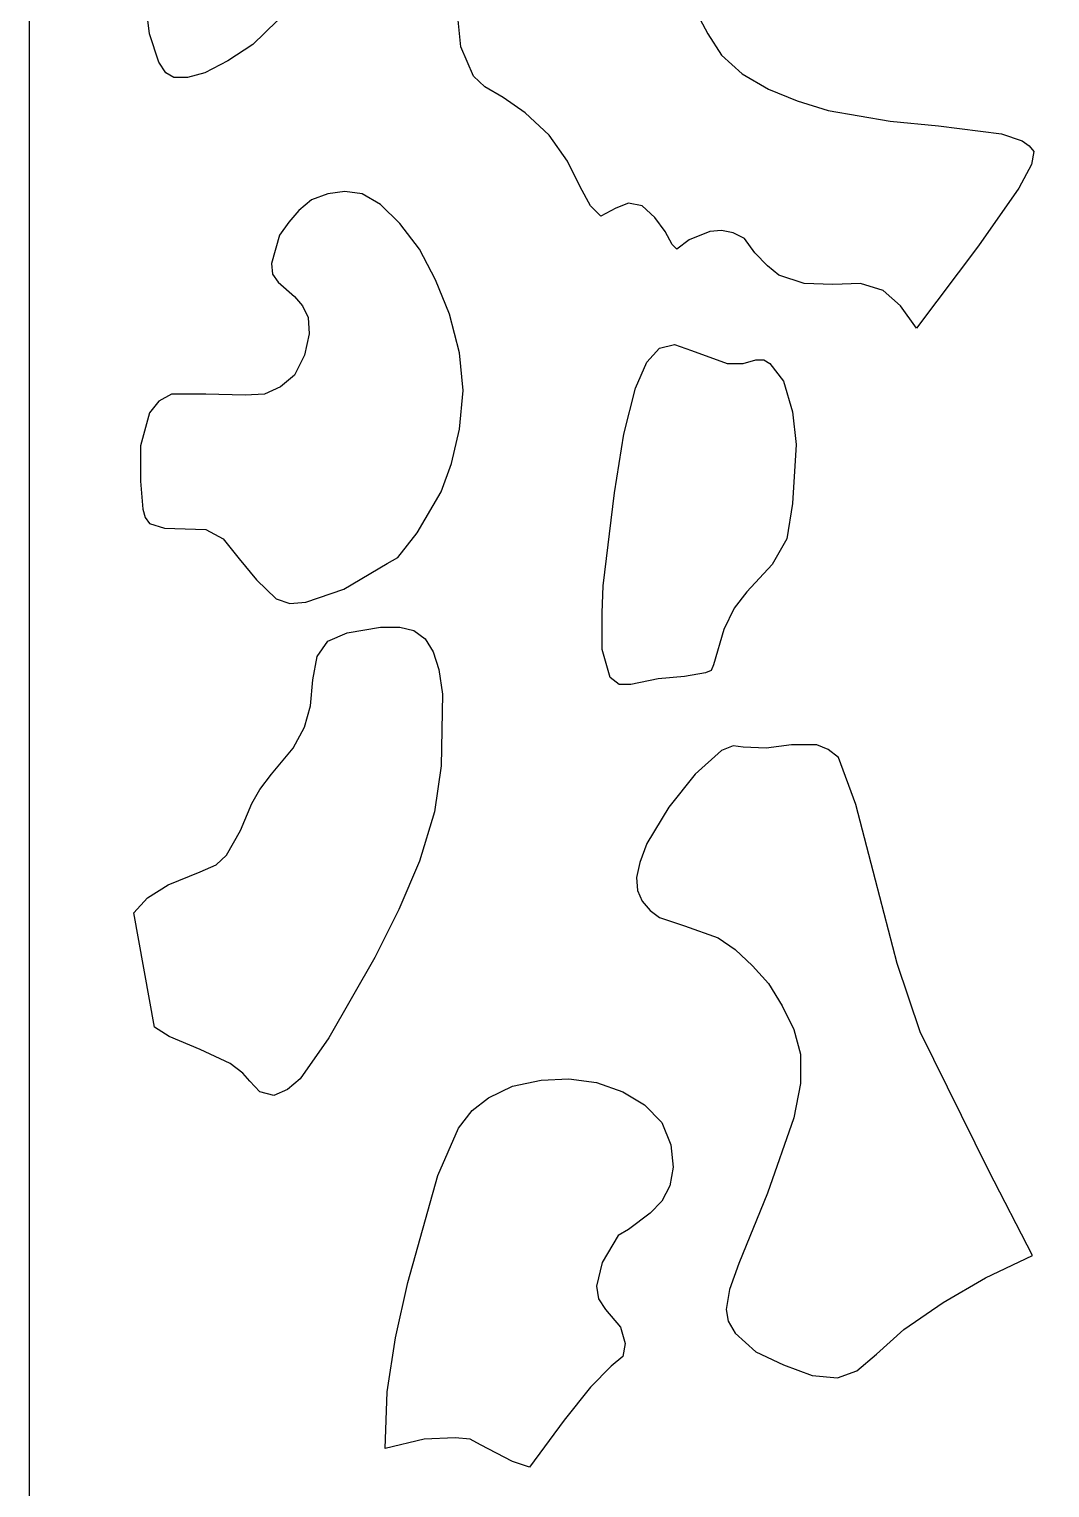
# Model space of a CAD drawing. Header units: centimetres. Extents: x 14.6 to 27.5, y -9.5 to 9.4.
# Drawn here: x 21.198 to 23.259, y 1.074 to 4.019 of the extents above; entities that cross this region are included whole.
import ezdxf

# ---------------------------------------------------------------- set-up
doc = ezdxf.new("R2010")
doc.units = ezdxf.units.CM
doc.header["$MEASUREMENT"] = 0
doc.layers.add('layer 1', color=7, linetype='Continuous')

msp = doc.modelspace()

# ---------------------------------------------------------------- linework, layer by layer
at = {"layer": 'layer 1', "color": 250}
for points, knots in [([(27.5, -9.49904), (27.5, -9.49904), (21.19814, -9.50001), (21.19814, -9.50001), (21.19814, -9.50001), (21.19814, -9.50001), (21.19814, 9.40559), (21.19814, 9.40559), (21.19814, 9.40559), (21.19814, 9.40559), (27.5, 9.40559), (27.5, 9.40559), (27.5, 9.40559), (27.5, 9.40559), (27.5, -9.49904), (27.5, -9.49904)], [0, 0, 0, 0, 0.2, 0.2, 0.2, 0.2, 0.4, 0.4, 0.4, 0.4, 0.6, 0.6, 0.6, 0.6, 1, 1, 1, 1]), ([(21.94701, 4.2759), (21.94701, 4.2759), (22.00513, 4.20694), (22.00513, 4.20694), (22.00513, 4.20694), (22.00513, 4.20694), (22.04434, 4.1405), (22.04434, 4.1405), (22.04434, 4.1405), (22.04434, 4.1405), (22.05589, 4.10951), (22.05589, 4.10951), (22.05589, 4.10951), (22.05589, 4.10951), (22.06079, 4.07871), (22.06079, 4.07871), (22.06079, 4.07871), (22.06079, 4.07871), (22.0699, 3.9836), (22.0699, 3.9836), (22.0699, 3.9836), (22.0699, 3.9836), (22.09545, 3.92413), (22.09545, 3.92413), (22.09545, 3.92413), (22.09545, 3.92413), (22.11856, 3.90282), (22.11856, 3.90282), (22.11856, 3.90282), (22.11856, 3.90282), (22.15567, 3.88152), (22.15567, 3.88152), (22.15567, 3.88152), (22.15567, 3.88152), (22.19979, 3.85052), (22.19979, 3.85052), (22.19979, 3.85052), (22.19979, 3.85052), (22.24845, 3.80539), (22.24845, 3.80539), (22.24845, 3.80539), (22.24845, 3.80539), (22.28556, 3.75309), (22.28556, 3.75309), (22.28556, 3.75309), (22.28556, 3.75309), (22.31112, 3.70079), (22.31112, 3.70079), (22.31112, 3.70079), (22.31112, 3.70079), (22.33177, 3.66282), (22.33177, 3.66282), (22.33177, 3.66282), (22.33177, 3.66282), (22.35278, 3.64152), (22.35278, 3.64152), (22.35278, 3.64152), (22.35278, 3.64152), (22.38289, 3.65798), (22.38289, 3.65798), (22.38289, 3.65798), (22.38289, 3.65798), (22.40845, 3.66767), (22.40845, 3.66767), (22.40845, 3.66767), (22.40845, 3.66767), (22.4361, 3.66282), (22.4361, 3.66282), (22.4361, 3.66282), (22.4361, 3.66282), (22.46166, 3.639), (22.46166, 3.639), (22.46166, 3.639), (22.46166, 3.639), (22.48267, 3.61052), (22.48267, 3.61052), (22.48267, 3.61052), (22.48267, 3.61052), (22.49667, 3.58437), (22.49667, 3.58437), (22.49667, 3.58437), (22.49667, 3.58437), (22.50578, 3.57488), (22.50578, 3.57488), (22.50578, 3.57488), (22.50578, 3.57488), (22.53133, 3.59387), (22.53133, 3.59387), (22.53133, 3.59387), (22.53133, 3.59387), (22.573, 3.61052), (22.573, 3.61052), (22.573, 3.61052), (22.573, 3.61052), (22.5961, 3.61285), (22.5961, 3.61285), (22.5961, 3.61285), (22.5961, 3.61285), (22.61956, 3.6082), (22.61956, 3.6082), (22.61956, 3.6082), (22.61956, 3.6082), (22.64267, 3.59638), (22.64267, 3.59638), (22.64267, 3.59638), (22.64267, 3.59638), (22.66332, 3.56772), (22.66332, 3.56772), (22.66332, 3.56772), (22.66332, 3.56772), (22.68888, 3.54157), (22.68888, 3.54157), (22.68888, 3.54157), (22.68888, 3.54157), (22.71234, 3.52258), (22.71234, 3.52258), (22.71234, 3.52258), (22.71234, 3.52258), (22.7631, 3.50592), (22.7631, 3.50592), (22.7631, 3.50592), (22.7631, 3.50592), (22.82122, 3.5036), (22.82122, 3.5036), (22.82122, 3.5036), (22.82122, 3.5036), (22.87688, 3.50592), (22.87688, 3.50592), (22.87688, 3.50592), (22.87688, 3.50592), (22.9231, 3.49178), (22.9231, 3.49178), (22.9231, 3.49178), (22.9231, 3.49178), (22.95776, 3.46079), (22.95776, 3.46079), (22.95776, 3.46079), (22.95776, 3.46079), (22.99032, 3.41566), (22.99032, 3.41566), (22.99032, 3.41566), (22.99032, 3.41566), (23.11565, 3.58205), (23.11565, 3.58205), (23.11565, 3.58205), (23.11565, 3.58205), (23.19688, 3.69847), (23.19688, 3.69847), (23.19688, 3.69847), (23.19688, 3.69847), (23.22209, 3.74592), (23.22209, 3.74592), (23.22209, 3.74592), (23.22209, 3.74592), (23.22699, 3.77207), (23.22699, 3.77207), (23.22699, 3.77207), (23.22699, 3.77207), (23.21753, 3.78408), (23.21753, 3.78408), (23.21753, 3.78408), (23.21753, 3.78408), (23.20353, 3.79358), (23.20353, 3.79358), (23.20353, 3.79358), (23.20353, 3.79358), (23.16187, 3.80772), (23.16187, 3.80772), (23.16187, 3.80772), (23.16187, 3.80772), (23.03443, 3.82437), (23.03443, 3.82437), (23.03443, 3.82437), (23.03443, 3.82437), (22.9371, 3.83387), (22.9371, 3.83387), (22.9371, 3.83387), (22.9371, 3.83387), (22.81177, 3.85537), (22.81177, 3.85537), (22.81177, 3.85537), (22.81177, 3.85537), (22.7491, 3.87435), (22.7491, 3.87435), (22.7491, 3.87435), (22.7491, 3.87435), (22.69133, 3.89818), (22.69133, 3.89818), (22.69133, 3.89818), (22.69133, 3.89818), (22.63811, 3.92898), (22.63811, 3.92898), (22.63811, 3.92898), (22.63811, 3.92898), (22.5961, 3.96694), (22.5961, 3.96694), (22.5961, 3.96694), (22.5961, 3.96694), (22.56844, 4.00975), (22.56844, 4.00975), (22.56844, 4.00975), (22.56844, 4.00975), (22.54744, 4.05023), (22.54744, 4.05023), (22.54744, 4.05023), (22.54744, 4.05023), (22.52888, 4.11668), (22.52888, 4.11668), (22.52888, 4.11668), (22.52888, 4.11668), (22.52678, 4.15948), (22.52678, 4.15948), (22.52678, 4.15948), (22.52678, 4.15948), (22.52888, 4.17614), (22.52888, 4.17614), (22.52888, 4.17614), (22.52888, 4.17614), (22.50332, 4.19997), (22.50332, 4.19997), (22.50332, 4.19997), (22.50332, 4.19997), (22.45466, 4.25692), (22.45466, 4.25692), (22.45466, 4.25692), (22.45466, 4.25692), (22.39899, 4.34718), (22.39899, 4.34718), (22.39899, 4.34718), (22.39899, 4.34718), (22.37134, 4.39948), (22.37134, 4.39948), (22.37134, 4.39948), (22.37134, 4.39948), (22.35278, 4.45895), (22.35278, 4.45895), (22.35278, 4.45895), (22.35278, 4.45895), (22.33878, 4.5682), (22.33878, 4.5682), (22.33878, 4.5682), (22.33878, 4.5682), (22.34368, 4.65614), (22.34368, 4.65614), (22.34368, 4.65614), (22.34368, 4.65614), (22.34823, 4.73692), (22.34823, 4.73692), (22.34823, 4.73692), (22.34823, 4.73692), (22.34368, 4.82486), (22.34368, 4.82486), (22.34368, 4.82486), (22.34368, 4.82486), (22.32512, 4.86534), (22.32512, 4.86534), (22.32512, 4.86534), (22.32512, 4.86534), (22.29256, 4.89847), (22.29256, 4.89847), (22.29256, 4.89847), (22.29256, 4.89847), (22.2509, 4.91997), (22.2509, 4.91997), (22.2509, 4.91997), (22.2509, 4.91997), (22.19733, 4.93179), (22.19733, 4.93179), (22.19733, 4.93179), (22.19733, 4.93179), (22.14657, 4.93179), (22.14657, 4.93179), (22.14657, 4.93179), (22.14657, 4.93179), (22.09791, 4.92462), (22.09791, 4.92462), (22.09791, 4.92462), (22.09791, 4.92462), (22.05379, 4.90564), (22.05379, 4.90564), (22.05379, 4.90564), (22.05379, 4.90564), (22.02578, 4.87949), (22.02578, 4.87949), (22.02578, 4.87949), (22.02578, 4.87949), (22.00968, 4.84617), (22.00968, 4.84617), (22.00968, 4.84617), (22.00968, 4.84617), (22.00023, 4.81053), (22.00023, 4.81053), (22.00023, 4.81053), (22.00023, 4.81053), (21.99813, 4.73459), (21.99813, 4.73459), (21.99813, 4.73459), (21.99813, 4.73459), (21.99813, 4.66099), (21.99813, 4.66099), (21.99813, 4.66099), (21.99813, 4.66099), (21.99112, 4.62534), (21.99112, 4.62534), (21.99112, 4.62534), (21.99112, 4.62534), (21.97502, 4.5897), (21.97502, 4.5897), (21.97502, 4.5897), (21.97502, 4.5897), (21.90745, 4.47561), (21.90745, 4.47561), (21.90745, 4.47561), (21.90745, 4.47561), (21.88924, 4.42796), (21.88924, 4.42796), (21.88924, 4.42796), (21.88924, 4.42796), (21.88434, 4.38283), (21.88434, 4.38283), (21.88434, 4.38283), (21.88434, 4.38283), (21.8959, 4.34002), (21.8959, 4.34002), (21.8959, 4.34002), (21.8959, 4.34002), (21.9169, 4.30689), (21.9169, 4.30689), (21.9169, 4.30689), (21.9169, 4.30689), (21.94701, 4.2759), (21.94701, 4.2759)], [0, 0, 0, 0, 0.0119048, 0.0119048, 0.0119048, 0.0119048, 0.0238095, 0.0238095, 0.0238095, 0.0238095, 0.0357143, 0.0357143, 0.0357143, 0.0357143, 0.047619, 0.047619, 0.047619, 0.047619, 0.0595238, 0.0595238, 0.0595238, 0.0595238, 0.0714286, 0.0714286, 0.0714286, 0.0714286, 0.0833333, 0.0833333, 0.0833333, 0.0833333, 0.0952381, 0.0952381, 0.0952381, 0.0952381, 0.1071429, 0.1071429, 0.1071429, 0.1071429, 0.1190476, 0.1190476, 0.1190476, 0.1190476, 0.1309524, 0.1309524, 0.1309524, 0.1309524, 0.1428571, 0.1428571, 0.1428571, 0.1428571, 0.1547619, 0.1547619, 0.1547619, 0.1547619, 0.1666667, 0.1666667, 0.1666667, 0.1666667, 0.1785714, 0.1785714, 0.1785714, 0.1785714, 0.1904762, 0.1904762, 0.1904762, 0.1904762, 0.202381, 0.202381, 0.202381, 0.202381, 0.2142857, 0.2142857, 0.2142857, 0.2142857, 0.2261905, 0.2261905, 0.2261905, 0.2261905, 0.2380952, 0.2380952, 0.2380952, 0.2380952, 0.25, 0.25, 0.25, 0.25, 0.2619048, 0.2619048, 0.2619048, 0.2619048, 0.2738095, 0.2738095, 0.2738095, 0.2738095, 0.2857143, 0.2857143, 0.2857143, 0.2857143, 0.297619, 0.297619, 0.297619, 0.297619, 0.3095238, 0.3095238, 0.3095238, 0.3095238, 0.3214286, 0.3214286, 0.3214286, 0.3214286, 0.3333333, 0.3333333, 0.3333333, 0.3333333, 0.3452381, 0.3452381, 0.3452381, 0.3452381, 0.3571429, 0.3571429, 0.3571429, 0.3571429, 0.3690476, 0.3690476, 0.3690476, 0.3690476, 0.3809524, 0.3809524, 0.3809524, 0.3809524, 0.3928571, 0.3928571, 0.3928571, 0.3928571, 0.4047619, 0.4047619, 0.4047619, 0.4047619, 0.4166667, 0.4166667, 0.4166667, 0.4166667, 0.4285714, 0.4285714, 0.4285714, 0.4285714, 0.4404762, 0.4404762, 0.4404762, 0.4404762, 0.452381, 0.452381, 0.452381, 0.452381, 0.4642857, 0.4642857, 0.4642857, 0.4642857, 0.4761905, 0.4761905, 0.4761905, 0.4761905, 0.4880952, 0.4880952, 0.4880952, 0.4880952, 0.5, 0.5, 0.5, 0.5, 0.5119048, 0.5119048, 0.5119048, 0.5119048, 0.5238095, 0.5238095, 0.5238095, 0.5238095, 0.5357143, 0.5357143, 0.5357143, 0.5357143, 0.547619, 0.547619, 0.547619, 0.547619, 0.5595238, 0.5595238, 0.5595238, 0.5595238, 0.5714286, 0.5714286, 0.5714286, 0.5714286, 0.5833333, 0.5833333, 0.5833333, 0.5833333, 0.5952381, 0.5952381, 0.5952381, 0.5952381, 0.6071429, 0.6071429, 0.6071429, 0.6071429, 0.6190476, 0.6190476, 0.6190476, 0.6190476, 0.6309524, 0.6309524, 0.6309524, 0.6309524, 0.6428571, 0.6428571, 0.6428571, 0.6428571, 0.6547619, 0.6547619, 0.6547619, 0.6547619, 0.6666667, 0.6666667, 0.6666667, 0.6666667, 0.6785714, 0.6785714, 0.6785714, 0.6785714, 0.6904762, 0.6904762, 0.6904762, 0.6904762, 0.702381, 0.702381, 0.702381, 0.702381, 0.7142857, 0.7142857, 0.7142857, 0.7142857, 0.7261905, 0.7261905, 0.7261905, 0.7261905, 0.7380952, 0.7380952, 0.7380952, 0.7380952, 0.75, 0.75, 0.75, 0.75, 0.7619048, 0.7619048, 0.7619048, 0.7619048, 0.7738095, 0.7738095, 0.7738095, 0.7738095, 0.7857143, 0.7857143, 0.7857143, 0.7857143, 0.797619, 0.797619, 0.797619, 0.797619, 0.8095238, 0.8095238, 0.8095238, 0.8095238, 0.8214286, 0.8214286, 0.8214286, 0.8214286, 0.8333333, 0.8333333, 0.8333333, 0.8333333, 0.8452381, 0.8452381, 0.8452381, 0.8452381, 0.8571429, 0.8571429, 0.8571429, 0.8571429, 0.8690476, 0.8690476, 0.8690476, 0.8690476, 0.8809524, 0.8809524, 0.8809524, 0.8809524, 0.8928571, 0.8928571, 0.8928571, 0.8928571, 0.9047619, 0.9047619, 0.9047619, 0.9047619, 0.9166667, 0.9166667, 0.9166667, 0.9166667, 0.9285714, 0.9285714, 0.9285714, 0.9285714, 0.9404762, 0.9404762, 0.9404762, 0.9404762, 0.952381, 0.952381, 0.952381, 0.952381, 0.9642857, 0.9642857, 0.9642857, 0.9642857, 0.9761905, 0.9761905, 0.9761905, 0.9761905, 1, 1, 1, 1]), ([(21.49013, 3.92181), (21.49013, 3.92181), (21.51813, 3.92181), (21.51813, 3.92181), (21.51813, 3.92181), (21.51813, 3.92181), (21.55279, 3.9313), (21.55279, 3.9313), (21.55279, 3.9313), (21.55279, 3.9313), (21.59936, 3.95513), (21.59936, 3.95513), (21.59936, 3.95513), (21.59936, 3.95513), (21.65012, 3.98844), (21.65012, 3.98844), (21.65012, 3.98844), (21.65012, 3.98844), (21.69879, 4.0359), (21.69879, 4.0359), (21.69879, 4.0359), (21.69879, 4.0359), (21.74535, 4.09052), (21.74535, 4.09052), (21.74535, 4.09052), (21.74535, 4.09052), (21.78456, 4.15716), (21.78456, 4.15716), (21.78456, 4.15716), (21.78456, 4.15716), (21.81502, 4.23309), (21.81502, 4.23309), (21.81502, 4.23309), (21.81502, 4.23309), (21.82658, 4.30205), (21.82658, 4.30205), (21.82658, 4.30205), (21.82658, 4.30205), (21.81957, 4.35203), (21.81957, 4.35203), (21.81957, 4.35203), (21.81957, 4.35203), (21.79857, 4.38515), (21.79857, 4.38515), (21.79857, 4.38515), (21.79857, 4.38515), (21.76391, 4.40433), (21.76391, 4.40433), (21.76391, 4.40433), (21.76391, 4.40433), (21.7268, 4.41382), (21.7268, 4.41382), (21.7268, 4.41382), (21.7268, 4.41382), (21.68513, 4.41382), (21.68513, 4.41382), (21.68513, 4.41382), (21.68513, 4.41382), (21.61301, 4.40433), (21.61301, 4.40433), (21.61301, 4.40433), (21.61301, 4.40433), (21.58535, 4.39232), (21.58535, 4.39232), (21.58535, 4.39232), (21.58535, 4.39232), (21.55279, 4.36869), (21.55279, 4.36869), (21.55279, 4.36869), (21.55279, 4.36869), (21.49258, 4.29973), (21.49258, 4.29973), (21.49258, 4.29973), (21.49258, 4.29973), (21.44636, 4.22128), (21.44636, 4.22128), (21.44636, 4.22128), (21.44636, 4.22128), (21.43446, 4.18331), (21.43446, 4.18331), (21.43446, 4.18331), (21.43446, 4.18331), (21.42991, 4.14767), (21.42991, 4.14767), (21.42991, 4.14767), (21.42991, 4.14767), (21.43236, 4.08103), (21.43236, 4.08103), (21.43236, 4.08103), (21.43236, 4.08103), (21.44146, 4.00975), (21.44146, 4.00975), (21.44146, 4.00975), (21.44146, 4.00975), (21.46002, 3.9528), (21.46002, 3.9528), (21.46002, 3.9528), (21.46002, 3.9528), (21.47402, 3.9313), (21.47402, 3.9313), (21.47402, 3.9313), (21.47402, 3.9313), (21.49013, 3.92181), (21.49013, 3.92181)], [0, 0, 0, 0, 0.037037, 0.037037, 0.037037, 0.037037, 0.0740741, 0.0740741, 0.0740741, 0.0740741, 0.1111111, 0.1111111, 0.1111111, 0.1111111, 0.1481481, 0.1481481, 0.1481481, 0.1481481, 0.1851852, 0.1851852, 0.1851852, 0.1851852, 0.2222222, 0.2222222, 0.2222222, 0.2222222, 0.2592593, 0.2592593, 0.2592593, 0.2592593, 0.2962963, 0.2962963, 0.2962963, 0.2962963, 0.3333333, 0.3333333, 0.3333333, 0.3333333, 0.3703704, 0.3703704, 0.3703704, 0.3703704, 0.4074074, 0.4074074, 0.4074074, 0.4074074, 0.4444444, 0.4444444, 0.4444444, 0.4444444, 0.4814815, 0.4814815, 0.4814815, 0.4814815, 0.5185185, 0.5185185, 0.5185185, 0.5185185, 0.5555556, 0.5555556, 0.5555556, 0.5555556, 0.5925926, 0.5925926, 0.5925926, 0.5925926, 0.6296296, 0.6296296, 0.6296296, 0.6296296, 0.6666667, 0.6666667, 0.6666667, 0.6666667, 0.7037037, 0.7037037, 0.7037037, 0.7037037, 0.7407407, 0.7407407, 0.7407407, 0.7407407, 0.7777778, 0.7777778, 0.7777778, 0.7777778, 0.8148148, 0.8148148, 0.8148148, 0.8148148, 0.8518519, 0.8518519, 0.8518519, 0.8518519, 0.8888889, 0.8888889, 0.8888889, 0.8888889, 0.9259259, 0.9259259, 0.9259259, 0.9259259, 1, 1, 1, 1]), ([(21.48558, 3.28258), (21.48558, 3.28258), (21.55525, 3.28258), (21.55525, 3.28258), (21.55525, 3.28258), (21.55525, 3.28258), (21.63402, 3.28026), (21.63402, 3.28026), (21.63402, 3.28026), (21.63402, 3.28026), (21.67358, 3.28258), (21.67358, 3.28258), (21.67358, 3.28258), (21.67358, 3.28258), (21.70579, 3.29692), (21.70579, 3.29692), (21.70579, 3.29692), (21.70579, 3.29692), (21.7338, 3.32055), (21.7338, 3.32055), (21.7338, 3.32055), (21.7338, 3.32055), (21.75445, 3.36103), (21.75445, 3.36103), (21.75445, 3.36103), (21.75445, 3.36103), (21.76391, 3.40384), (21.76391, 3.40384), (21.76391, 3.40384), (21.76391, 3.40384), (21.76146, 3.43716), (21.76146, 3.43716), (21.76146, 3.43716), (21.76146, 3.43716), (21.7499, 3.46079), (21.7499, 3.46079), (21.7499, 3.46079), (21.7499, 3.46079), (21.7338, 3.47977), (21.7338, 3.47977), (21.7338, 3.47977), (21.7338, 3.47977), (21.70124, 3.50844), (21.70124, 3.50844), (21.70124, 3.50844), (21.70124, 3.50844), (21.68969, 3.52491), (21.68969, 3.52491), (21.68969, 3.52491), (21.68969, 3.52491), (21.68723, 3.54641), (21.68723, 3.54641), (21.68723, 3.54641), (21.68723, 3.54641), (21.70369, 3.60336), (21.70369, 3.60336), (21.70369, 3.60336), (21.70369, 3.60336), (21.72224, 3.62951), (21.72224, 3.62951), (21.72224, 3.62951), (21.72224, 3.62951), (21.7429, 3.65333), (21.7429, 3.65333), (21.7429, 3.65333), (21.7429, 3.65333), (21.76846, 3.67464), (21.76846, 3.67464), (21.76846, 3.67464), (21.76846, 3.67464), (21.80102, 3.68665), (21.80102, 3.68665), (21.80102, 3.68665), (21.80102, 3.68665), (21.83568, 3.6913), (21.83568, 3.6913), (21.83568, 3.6913), (21.83568, 3.6913), (21.87069, 3.68665), (21.87069, 3.68665), (21.87069, 3.68665), (21.87069, 3.68665), (21.90745, 3.66515), (21.90745, 3.66515), (21.90745, 3.66515), (21.90745, 3.66515), (21.94701, 3.62718), (21.94701, 3.62718), (21.94701, 3.62718), (21.94701, 3.62718), (21.98657, 3.57488), (21.98657, 3.57488), (21.98657, 3.57488), (21.98657, 3.57488), (22.01878, 3.51309), (22.01878, 3.51309), (22.01878, 3.51309), (22.01878, 3.51309), (22.04679, 3.44413), (22.04679, 3.44413), (22.04679, 3.44413), (22.04679, 3.44413), (22.06745, 3.36568), (22.06745, 3.36568), (22.06745, 3.36568), (22.06745, 3.36568), (22.07445, 3.28975), (22.07445, 3.28975), (22.07445, 3.28975), (22.07445, 3.28975), (22.06745, 3.2113), (22.06745, 3.2113), (22.06745, 3.2113), (22.06745, 3.2113), (22.05134, 3.14234), (22.05134, 3.14234), (22.05134, 3.14234), (22.05134, 3.14234), (22.03034, 3.08539), (22.03034, 3.08539), (22.03034, 3.08539), (22.03034, 3.08539), (21.98167, 3.0021), (21.98167, 3.0021), (21.98167, 3.0021), (21.98167, 3.0021), (21.94246, 2.95231), (21.94246, 2.95231), (21.94246, 2.95231), (21.94246, 2.95231), (21.92145, 2.94031), (21.92145, 2.94031), (21.92145, 2.94031), (21.92145, 2.94031), (21.83358, 2.8882), (21.83358, 2.8882), (21.83358, 2.8882), (21.83358, 2.8882), (21.7569, 2.86205), (21.7569, 2.86205), (21.7569, 2.86205), (21.7569, 2.86205), (21.72435, 2.85953), (21.72435, 2.85953), (21.72435, 2.85953), (21.72435, 2.85953), (21.69669, 2.86902), (21.69669, 2.86902), (21.69669, 2.86902), (21.69669, 2.86902), (21.65713, 2.90718), (21.65713, 2.90718), (21.65713, 2.90718), (21.65713, 2.90718), (21.62247, 2.94999), (21.62247, 2.94999), (21.62247, 2.94999), (21.62247, 2.94999), (21.58991, 2.99028), (21.58991, 2.99028), (21.58991, 2.99028), (21.58991, 2.99028), (21.55525, 3.00926), (21.55525, 3.00926), (21.55525, 3.00926), (21.55525, 3.00926), (21.47157, 3.01178), (21.47157, 3.01178), (21.47157, 3.01178), (21.47157, 3.01178), (21.44146, 3.02127), (21.44146, 3.02127), (21.44146, 3.02127), (21.44146, 3.02127), (21.43236, 3.03309), (21.43236, 3.03309), (21.43236, 3.03309), (21.43236, 3.03309), (21.42781, 3.04975), (21.42781, 3.04975), (21.42781, 3.04975), (21.42781, 3.04975), (21.42291, 3.1067), (21.42291, 3.1067), (21.42291, 3.1067), (21.42291, 3.1067), (21.42291, 3.17798), (21.42291, 3.17798), (21.42291, 3.17798), (21.42291, 3.17798), (21.44146, 3.24462), (21.44146, 3.24462), (21.44146, 3.24462), (21.44146, 3.24462), (21.46002, 3.26825), (21.46002, 3.26825), (21.46002, 3.26825), (21.46002, 3.26825), (21.48558, 3.28258), (21.48558, 3.28258)], [0, 0, 0, 0, 0.0196078, 0.0196078, 0.0196078, 0.0196078, 0.0392157, 0.0392157, 0.0392157, 0.0392157, 0.0588235, 0.0588235, 0.0588235, 0.0588235, 0.0784314, 0.0784314, 0.0784314, 0.0784314, 0.0980392, 0.0980392, 0.0980392, 0.0980392, 0.1176471, 0.1176471, 0.1176471, 0.1176471, 0.1372549, 0.1372549, 0.1372549, 0.1372549, 0.1568627, 0.1568627, 0.1568627, 0.1568627, 0.1764706, 0.1764706, 0.1764706, 0.1764706, 0.1960784, 0.1960784, 0.1960784, 0.1960784, 0.2156863, 0.2156863, 0.2156863, 0.2156863, 0.2352941, 0.2352941, 0.2352941, 0.2352941, 0.254902, 0.254902, 0.254902, 0.254902, 0.2745098, 0.2745098, 0.2745098, 0.2745098, 0.2941176, 0.2941176, 0.2941176, 0.2941176, 0.3137255, 0.3137255, 0.3137255, 0.3137255, 0.3333333, 0.3333333, 0.3333333, 0.3333333, 0.3529412, 0.3529412, 0.3529412, 0.3529412, 0.372549, 0.372549, 0.372549, 0.372549, 0.3921569, 0.3921569, 0.3921569, 0.3921569, 0.4117647, 0.4117647, 0.4117647, 0.4117647, 0.4313725, 0.4313725, 0.4313725, 0.4313725, 0.4509804, 0.4509804, 0.4509804, 0.4509804, 0.4705882, 0.4705882, 0.4705882, 0.4705882, 0.4901961, 0.4901961, 0.4901961, 0.4901961, 0.5098039, 0.5098039, 0.5098039, 0.5098039, 0.5294118, 0.5294118, 0.5294118, 0.5294118, 0.5490196, 0.5490196, 0.5490196, 0.5490196, 0.5686275, 0.5686275, 0.5686275, 0.5686275, 0.5882353, 0.5882353, 0.5882353, 0.5882353, 0.6078431, 0.6078431, 0.6078431, 0.6078431, 0.627451, 0.627451, 0.627451, 0.627451, 0.6470588, 0.6470588, 0.6470588, 0.6470588, 0.6666667, 0.6666667, 0.6666667, 0.6666667, 0.6862745, 0.6862745, 0.6862745, 0.6862745, 0.7058824, 0.7058824, 0.7058824, 0.7058824, 0.7254902, 0.7254902, 0.7254902, 0.7254902, 0.745098, 0.745098, 0.745098, 0.745098, 0.7647059, 0.7647059, 0.7647059, 0.7647059, 0.7843137, 0.7843137, 0.7843137, 0.7843137, 0.8039216, 0.8039216, 0.8039216, 0.8039216, 0.8235294, 0.8235294, 0.8235294, 0.8235294, 0.8431373, 0.8431373, 0.8431373, 0.8431373, 0.8627451, 0.8627451, 0.8627451, 0.8627451, 0.8823529, 0.8823529, 0.8823529, 0.8823529, 0.9019608, 0.9019608, 0.9019608, 0.9019608, 0.9215686, 0.9215686, 0.9215686, 0.9215686, 0.9411765, 0.9411765, 0.9411765, 0.9411765, 0.9607843, 0.9607843, 0.9607843, 0.9607843, 1, 1, 1, 1]), ([(22.413, 2.69566), (22.413, 2.69566), (22.46866, 2.70747), (22.46866, 2.70747), (22.46866, 2.70747), (22.46866, 2.70747), (22.52188, 2.71231), (22.52188, 2.71231), (22.52188, 2.71231), (22.52188, 2.71231), (22.56389, 2.71948), (22.56389, 2.71948), (22.56389, 2.71948), (22.56389, 2.71948), (22.57545, 2.72413), (22.57545, 2.72413), (22.57545, 2.72413), (22.57545, 2.72413), (22.58, 2.73595), (22.58, 2.73595), (22.58, 2.73595), (22.58, 2.73595), (22.601, 2.80723), (22.601, 2.80723), (22.601, 2.80723), (22.601, 2.80723), (22.62166, 2.85004), (22.62166, 2.85004), (22.62166, 2.85004), (22.62166, 2.85004), (22.64722, 2.88336), (22.64722, 2.88336), (22.64722, 2.88336), (22.64722, 2.88336), (22.69833, 2.93798), (22.69833, 2.93798), (22.69833, 2.93798), (22.69833, 2.93798), (22.72844, 2.99028), (22.72844, 2.99028), (22.72844, 2.99028), (22.72844, 2.99028), (22.73999, 3.06156), (22.73999, 3.06156), (22.73999, 3.06156), (22.73999, 3.06156), (22.747, 3.1805), (22.747, 3.1805), (22.747, 3.1805), (22.747, 3.1805), (22.73999, 3.24694), (22.73999, 3.24694), (22.73999, 3.24694), (22.73999, 3.24694), (22.72144, 3.30873), (22.72144, 3.30873), (22.72144, 3.30873), (22.72144, 3.30873), (22.69378, 3.34437), (22.69378, 3.34437), (22.69378, 3.34437), (22.69378, 3.34437), (22.68188, 3.35154), (22.68188, 3.35154), (22.68188, 3.35154), (22.68188, 3.35154), (22.66577, 3.35154), (22.66577, 3.35154), (22.66577, 3.35154), (22.66577, 3.35154), (22.64021, 3.34437), (22.64021, 3.34437), (22.64021, 3.34437), (22.64021, 3.34437), (22.60766, 3.34437), (22.60766, 3.34437), (22.60766, 3.34437), (22.60766, 3.34437), (22.53588, 3.37052), (22.53588, 3.37052), (22.53588, 3.37052), (22.53588, 3.37052), (22.50122, 3.38234), (22.50122, 3.38234), (22.50122, 3.38234), (22.50122, 3.38234), (22.47112, 3.37537), (22.47112, 3.37537), (22.47112, 3.37537), (22.47112, 3.37537), (22.44556, 3.3467), (22.44556, 3.3467), (22.44556, 3.3467), (22.44556, 3.3467), (22.42245, 3.2944), (22.42245, 3.2944), (22.42245, 3.2944), (22.42245, 3.2944), (22.39899, 3.20181), (22.39899, 3.20181), (22.39899, 3.20181), (22.39899, 3.20181), (22.38044, 3.08307), (22.38044, 3.08307), (22.38044, 3.08307), (22.38044, 3.08307), (22.35733, 2.89517), (22.35733, 2.89517), (22.35733, 2.89517), (22.35733, 2.89517), (22.35523, 2.84055), (22.35523, 2.84055), (22.35523, 2.84055), (22.35523, 2.84055), (22.35523, 2.76694), (22.35523, 2.76694), (22.35523, 2.76694), (22.35523, 2.76694), (22.37134, 2.7098), (22.37134, 2.7098), (22.37134, 2.7098), (22.37134, 2.7098), (22.38989, 2.69566), (22.38989, 2.69566), (22.38989, 2.69566), (22.38989, 2.69566), (22.413, 2.69566), (22.413, 2.69566)], [0, 0, 0, 0, 0.030303, 0.030303, 0.030303, 0.030303, 0.0606061, 0.0606061, 0.0606061, 0.0606061, 0.0909091, 0.0909091, 0.0909091, 0.0909091, 0.1212121, 0.1212121, 0.1212121, 0.1212121, 0.1515152, 0.1515152, 0.1515152, 0.1515152, 0.1818182, 0.1818182, 0.1818182, 0.1818182, 0.2121212, 0.2121212, 0.2121212, 0.2121212, 0.2424242, 0.2424242, 0.2424242, 0.2424242, 0.2727273, 0.2727273, 0.2727273, 0.2727273, 0.3030303, 0.3030303, 0.3030303, 0.3030303, 0.3333333, 0.3333333, 0.3333333, 0.3333333, 0.3636364, 0.3636364, 0.3636364, 0.3636364, 0.3939394, 0.3939394, 0.3939394, 0.3939394, 0.4242424, 0.4242424, 0.4242424, 0.4242424, 0.4545455, 0.4545455, 0.4545455, 0.4545455, 0.4848485, 0.4848485, 0.4848485, 0.4848485, 0.5151515, 0.5151515, 0.5151515, 0.5151515, 0.5454545, 0.5454545, 0.5454545, 0.5454545, 0.5757576, 0.5757576, 0.5757576, 0.5757576, 0.6060606, 0.6060606, 0.6060606, 0.6060606, 0.6363636, 0.6363636, 0.6363636, 0.6363636, 0.6666667, 0.6666667, 0.6666667, 0.6666667, 0.6969697, 0.6969697, 0.6969697, 0.6969697, 0.7272727, 0.7272727, 0.7272727, 0.7272727, 0.7575758, 0.7575758, 0.7575758, 0.7575758, 0.7878788, 0.7878788, 0.7878788, 0.7878788, 0.8181818, 0.8181818, 0.8181818, 0.8181818, 0.8484848, 0.8484848, 0.8484848, 0.8484848, 0.8787879, 0.8787879, 0.8787879, 0.8787879, 0.9090909, 0.9090909, 0.9090909, 0.9090909, 0.9393939, 0.9393939, 0.9393939, 0.9393939, 1, 1, 1, 1]), ([(21.45091, 2.00413), (21.45091, 2.00413), (21.48102, 1.98515), (21.48102, 1.98515), (21.48102, 1.98515), (21.48102, 1.98515), (21.54369, 1.959), (21.54369, 1.959), (21.54369, 1.959), (21.54369, 1.959), (21.60391, 1.93052), (21.60391, 1.93052), (21.60391, 1.93052), (21.60391, 1.93052), (21.62947, 1.91134), (21.62947, 1.91134), (21.62947, 1.91134), (21.62947, 1.91134), (21.64347, 1.89488), (21.64347, 1.89488), (21.64347, 1.89488), (21.64347, 1.89488), (21.66413, 1.87338), (21.66413, 1.87338), (21.66413, 1.87338), (21.66413, 1.87338), (21.69214, 1.86621), (21.69214, 1.86621), (21.69214, 1.86621), (21.69214, 1.86621), (21.71979, 1.87822), (21.71979, 1.87822), (21.71979, 1.87822), (21.71979, 1.87822), (21.74535, 1.89953), (21.74535, 1.89953), (21.74535, 1.89953), (21.74535, 1.89953), (21.80312, 1.98263), (21.80312, 1.98263), (21.80312, 1.98263), (21.80312, 1.98263), (21.8959, 2.14437), (21.8959, 2.14437), (21.8959, 2.14437), (21.8959, 2.14437), (21.94456, 2.24181), (21.94456, 2.24181), (21.94456, 2.24181), (21.94456, 2.24181), (21.98657, 2.33924), (21.98657, 2.33924), (21.98657, 2.33924), (21.98657, 2.33924), (22.01668, 2.439), (22.01668, 2.439), (22.01668, 2.439), (22.01668, 2.439), (22.03034, 2.53159), (22.03034, 2.53159), (22.03034, 2.53159), (22.03034, 2.53159), (22.03279, 2.67667), (22.03279, 2.67667), (22.03279, 2.67667), (22.03279, 2.67667), (22.02578, 2.72645), (22.02578, 2.72645), (22.02578, 2.72645), (22.02578, 2.72645), (22.01423, 2.7621), (22.01423, 2.7621), (22.01423, 2.7621), (22.01423, 2.7621), (21.99813, 2.78825), (21.99813, 2.78825), (21.99813, 2.78825), (21.99813, 2.78825), (21.97502, 2.80491), (21.97502, 2.80491), (21.97502, 2.80491), (21.97502, 2.80491), (21.94701, 2.81207), (21.94701, 2.81207), (21.94701, 2.81207), (21.94701, 2.81207), (21.90745, 2.81207), (21.90745, 2.81207), (21.90745, 2.81207), (21.90745, 2.81207), (21.84023, 2.80026), (21.84023, 2.80026), (21.84023, 2.80026), (21.84023, 2.80026), (21.80102, 2.7836), (21.80102, 2.7836), (21.80102, 2.7836), (21.80102, 2.7836), (21.78001, 2.75261), (21.78001, 2.75261), (21.78001, 2.75261), (21.78001, 2.75261), (21.77091, 2.70515), (21.77091, 2.70515), (21.77091, 2.70515), (21.77091, 2.70515), (21.76636, 2.65285), (21.76636, 2.65285), (21.76636, 2.65285), (21.76636, 2.65285), (21.75445, 2.61004), (21.75445, 2.61004), (21.75445, 2.61004), (21.75445, 2.61004), (21.73135, 2.56723), (21.73135, 2.56723), (21.73135, 2.56723), (21.73135, 2.56723), (21.68723, 2.51493), (21.68723, 2.51493), (21.68723, 2.51493), (21.68723, 2.51493), (21.66413, 2.48413), (21.66413, 2.48413), (21.66413, 2.48413), (21.66413, 2.48413), (21.64802, 2.45566), (21.64802, 2.45566), (21.64802, 2.45566), (21.64802, 2.45566), (21.62492, 2.40103), (21.62492, 2.40103), (21.62492, 2.40103), (21.62492, 2.40103), (21.59691, 2.35105), (21.59691, 2.35105), (21.59691, 2.35105), (21.59691, 2.35105), (21.5759, 2.33207), (21.5759, 2.33207), (21.5759, 2.33207), (21.5759, 2.33207), (21.54369, 2.31774), (21.54369, 2.31774), (21.54369, 2.31774), (21.54369, 2.31774), (21.47857, 2.29159), (21.47857, 2.29159), (21.47857, 2.29159), (21.47857, 2.29159), (21.43691, 2.26544), (21.43691, 2.26544), (21.43691, 2.26544), (21.43691, 2.26544), (21.40925, 2.23464), (21.40925, 2.23464), (21.40925, 2.23464), (21.40925, 2.23464), (21.45091, 2.00413), (21.45091, 2.00413)], [0, 0, 0, 0, 0.0243902, 0.0243902, 0.0243902, 0.0243902, 0.0487805, 0.0487805, 0.0487805, 0.0487805, 0.0731707, 0.0731707, 0.0731707, 0.0731707, 0.097561, 0.097561, 0.097561, 0.097561, 0.1219512, 0.1219512, 0.1219512, 0.1219512, 0.1463415, 0.1463415, 0.1463415, 0.1463415, 0.1707317, 0.1707317, 0.1707317, 0.1707317, 0.195122, 0.195122, 0.195122, 0.195122, 0.2195122, 0.2195122, 0.2195122, 0.2195122, 0.2439024, 0.2439024, 0.2439024, 0.2439024, 0.2682927, 0.2682927, 0.2682927, 0.2682927, 0.2926829, 0.2926829, 0.2926829, 0.2926829, 0.3170732, 0.3170732, 0.3170732, 0.3170732, 0.3414634, 0.3414634, 0.3414634, 0.3414634, 0.3658537, 0.3658537, 0.3658537, 0.3658537, 0.3902439, 0.3902439, 0.3902439, 0.3902439, 0.4146341, 0.4146341, 0.4146341, 0.4146341, 0.4390244, 0.4390244, 0.4390244, 0.4390244, 0.4634146, 0.4634146, 0.4634146, 0.4634146, 0.4878049, 0.4878049, 0.4878049, 0.4878049, 0.5121951, 0.5121951, 0.5121951, 0.5121951, 0.5365854, 0.5365854, 0.5365854, 0.5365854, 0.5609756, 0.5609756, 0.5609756, 0.5609756, 0.5853659, 0.5853659, 0.5853659, 0.5853659, 0.6097561, 0.6097561, 0.6097561, 0.6097561, 0.6341463, 0.6341463, 0.6341463, 0.6341463, 0.6585366, 0.6585366, 0.6585366, 0.6585366, 0.6829268, 0.6829268, 0.6829268, 0.6829268, 0.7073171, 0.7073171, 0.7073171, 0.7073171, 0.7317073, 0.7317073, 0.7317073, 0.7317073, 0.7560976, 0.7560976, 0.7560976, 0.7560976, 0.7804878, 0.7804878, 0.7804878, 0.7804878, 0.804878, 0.804878, 0.804878, 0.804878, 0.8292683, 0.8292683, 0.8292683, 0.8292683, 0.8536585, 0.8536585, 0.8536585, 0.8536585, 0.8780488, 0.8780488, 0.8780488, 0.8780488, 0.902439, 0.902439, 0.902439, 0.902439, 0.9268293, 0.9268293, 0.9268293, 0.9268293, 0.9512195, 0.9512195, 0.9512195, 0.9512195, 1, 1, 1, 1]), ([(22.60555, 1.43386), (22.60555, 1.43386), (22.61256, 1.47415), (22.61256, 1.47415), (22.61256, 1.47415), (22.61256, 1.47415), (22.63111, 1.52645), (22.63111, 1.52645), (22.63111, 1.52645), (22.63111, 1.52645), (22.68888, 1.66902), (22.68888, 1.66902), (22.68888, 1.66902), (22.68888, 1.66902), (22.74245, 1.82108), (22.74245, 1.82108), (22.74245, 1.82108), (22.74245, 1.82108), (22.7561, 1.89004), (22.7561, 1.89004), (22.7561, 1.89004), (22.7561, 1.89004), (22.7561, 1.9495), (22.7561, 1.9495), (22.7561, 1.9495), (22.7561, 1.9495), (22.74245, 1.99929), (22.74245, 1.99929), (22.74245, 1.99929), (22.74245, 1.99929), (22.71899, 2.04694), (22.71899, 2.04694), (22.71899, 2.04694), (22.71899, 2.04694), (22.69133, 2.09207), (22.69133, 2.09207), (22.69133, 2.09207), (22.69133, 2.09207), (22.65877, 2.12771), (22.65877, 2.12771), (22.65877, 2.12771), (22.65877, 2.12771), (22.62411, 2.16103), (22.62411, 2.16103), (22.62411, 2.16103), (22.62411, 2.16103), (22.58945, 2.18466), (22.58945, 2.18466), (22.58945, 2.18466), (22.58945, 2.18466), (22.52188, 2.20849), (22.52188, 2.20849), (22.52188, 2.20849), (22.52188, 2.20849), (22.47112, 2.22515), (22.47112, 2.22515), (22.47112, 2.22515), (22.47112, 2.22515), (22.45256, 2.23929), (22.45256, 2.23929), (22.45256, 2.23929), (22.45256, 2.23929), (22.4361, 2.25846), (22.4361, 2.25846), (22.4361, 2.25846), (22.4361, 2.25846), (22.427, 2.27977), (22.427, 2.27977), (22.427, 2.27977), (22.427, 2.27977), (22.42455, 2.30592), (22.42455, 2.30592), (22.42455, 2.30592), (22.42455, 2.30592), (22.43155, 2.33672), (22.43155, 2.33672), (22.43155, 2.33672), (22.43155, 2.33672), (22.44556, 2.37488), (22.44556, 2.37488), (22.44556, 2.37488), (22.44556, 2.37488), (22.48967, 2.44849), (22.48967, 2.44849), (22.48967, 2.44849), (22.48967, 2.44849), (22.54289, 2.51493), (22.54289, 2.51493), (22.54289, 2.51493), (22.54289, 2.51493), (22.5961, 2.56258), (22.5961, 2.56258), (22.5961, 2.56258), (22.5961, 2.56258), (22.61956, 2.57207), (22.61956, 2.57207), (22.61956, 2.57207), (22.61956, 2.57207), (22.64021, 2.56975), (22.64021, 2.56975), (22.64021, 2.56975), (22.64021, 2.56975), (22.68678, 2.56723), (22.68678, 2.56723), (22.68678, 2.56723), (22.68678, 2.56723), (22.73754, 2.5744), (22.73754, 2.5744), (22.73754, 2.5744), (22.73754, 2.5744), (22.78866, 2.5744), (22.78866, 2.5744), (22.78866, 2.5744), (22.78866, 2.5744), (22.81177, 2.56491), (22.81177, 2.56491), (22.81177, 2.56491), (22.81177, 2.56491), (22.83277, 2.54825), (22.83277, 2.54825), (22.83277, 2.54825), (22.83277, 2.54825), (22.86743, 2.45333), (22.86743, 2.45333), (22.86743, 2.45333), (22.86743, 2.45333), (22.90699, 2.30108), (22.90699, 2.30108), (22.90699, 2.30108), (22.90699, 2.30108), (22.95111, 2.13236), (22.95111, 2.13236), (22.95111, 2.13236), (22.95111, 2.13236), (22.99732, 1.99464), (22.99732, 1.99464), (22.99732, 1.99464), (22.99732, 1.99464), (23.13631, 1.71415), (23.13631, 1.71415), (23.13631, 1.71415), (23.13631, 1.71415), (23.22454, 1.54311), (23.22454, 1.54311), (23.22454, 1.54311), (23.22454, 1.54311), (23.12966, 1.49798), (23.12966, 1.49798), (23.12966, 1.49798), (23.12966, 1.49798), (23.04388, 1.448), (23.04388, 1.448), (23.04388, 1.448), (23.04388, 1.448), (22.96476, 1.39338), (22.96476, 1.39338), (22.96476, 1.39338), (22.96476, 1.39338), (22.90909, 1.3434), (22.90909, 1.3434), (22.90909, 1.3434), (22.90909, 1.3434), (22.86988, 1.31028), (22.86988, 1.31028), (22.86988, 1.31028), (22.86988, 1.31028), (22.83032, 1.29594), (22.83032, 1.29594), (22.83032, 1.29594), (22.83032, 1.29594), (22.77956, 1.30059), (22.77956, 1.30059), (22.77956, 1.30059), (22.77956, 1.30059), (22.72144, 1.32209), (22.72144, 1.32209), (22.72144, 1.32209), (22.72144, 1.32209), (22.66577, 1.34824), (22.66577, 1.34824), (22.66577, 1.34824), (22.66577, 1.34824), (22.62411, 1.38621), (22.62411, 1.38621), (22.62411, 1.38621), (22.62411, 1.38621), (22.61011, 1.41004), (22.61011, 1.41004), (22.61011, 1.41004), (22.61011, 1.41004), (22.60555, 1.43386), (22.60555, 1.43386)], [0, 0, 0, 0, 0.0204082, 0.0204082, 0.0204082, 0.0204082, 0.0408163, 0.0408163, 0.0408163, 0.0408163, 0.0612245, 0.0612245, 0.0612245, 0.0612245, 0.0816327, 0.0816327, 0.0816327, 0.0816327, 0.1020408, 0.1020408, 0.1020408, 0.1020408, 0.122449, 0.122449, 0.122449, 0.122449, 0.1428571, 0.1428571, 0.1428571, 0.1428571, 0.1632653, 0.1632653, 0.1632653, 0.1632653, 0.1836735, 0.1836735, 0.1836735, 0.1836735, 0.2040816, 0.2040816, 0.2040816, 0.2040816, 0.2244898, 0.2244898, 0.2244898, 0.2244898, 0.244898, 0.244898, 0.244898, 0.244898, 0.2653061, 0.2653061, 0.2653061, 0.2653061, 0.2857143, 0.2857143, 0.2857143, 0.2857143, 0.3061224, 0.3061224, 0.3061224, 0.3061224, 0.3265306, 0.3265306, 0.3265306, 0.3265306, 0.3469388, 0.3469388, 0.3469388, 0.3469388, 0.3673469, 0.3673469, 0.3673469, 0.3673469, 0.3877551, 0.3877551, 0.3877551, 0.3877551, 0.4081633, 0.4081633, 0.4081633, 0.4081633, 0.4285714, 0.4285714, 0.4285714, 0.4285714, 0.4489796, 0.4489796, 0.4489796, 0.4489796, 0.4693878, 0.4693878, 0.4693878, 0.4693878, 0.4897959, 0.4897959, 0.4897959, 0.4897959, 0.5102041, 0.5102041, 0.5102041, 0.5102041, 0.5306122, 0.5306122, 0.5306122, 0.5306122, 0.5510204, 0.5510204, 0.5510204, 0.5510204, 0.5714286, 0.5714286, 0.5714286, 0.5714286, 0.5918367, 0.5918367, 0.5918367, 0.5918367, 0.6122449, 0.6122449, 0.6122449, 0.6122449, 0.6326531, 0.6326531, 0.6326531, 0.6326531, 0.6530612, 0.6530612, 0.6530612, 0.6530612, 0.6734694, 0.6734694, 0.6734694, 0.6734694, 0.6938776, 0.6938776, 0.6938776, 0.6938776, 0.7142857, 0.7142857, 0.7142857, 0.7142857, 0.7346939, 0.7346939, 0.7346939, 0.7346939, 0.755102, 0.755102, 0.755102, 0.755102, 0.7755102, 0.7755102, 0.7755102, 0.7755102, 0.7959184, 0.7959184, 0.7959184, 0.7959184, 0.8163265, 0.8163265, 0.8163265, 0.8163265, 0.8367347, 0.8367347, 0.8367347, 0.8367347, 0.8571429, 0.8571429, 0.8571429, 0.8571429, 0.877551, 0.877551, 0.877551, 0.877551, 0.8979592, 0.8979592, 0.8979592, 0.8979592, 0.9183673, 0.9183673, 0.9183673, 0.9183673, 0.9387755, 0.9387755, 0.9387755, 0.9387755, 0.9591837, 0.9591837, 0.9591837, 0.9591837, 1, 1, 1, 1]), ([(22.20889, 1.11541), (22.20889, 1.11541), (22.27856, 1.21033), (22.27856, 1.21033), (22.27856, 1.21033), (22.27856, 1.21033), (22.33177, 1.27696), (22.33177, 1.27696), (22.33177, 1.27696), (22.33177, 1.27696), (22.37379, 1.31977), (22.37379, 1.31977), (22.37379, 1.31977), (22.37379, 1.31977), (22.39689, 1.33875), (22.39689, 1.33875), (22.39689, 1.33875), (22.39689, 1.33875), (22.40144, 1.3649), (22.40144, 1.3649), (22.40144, 1.3649), (22.40144, 1.3649), (22.39234, 1.39803), (22.39234, 1.39803), (22.39234, 1.39803), (22.39234, 1.39803), (22.36223, 1.43386), (22.36223, 1.43386), (22.36223, 1.43386), (22.36223, 1.43386), (22.34823, 1.45517), (22.34823, 1.45517), (22.34823, 1.45517), (22.34823, 1.45517), (22.34368, 1.48132), (22.34368, 1.48132), (22.34368, 1.48132), (22.34368, 1.48132), (22.35523, 1.52878), (22.35523, 1.52878), (22.35523, 1.52878), (22.35523, 1.52878), (22.38744, 1.5834), (22.38744, 1.5834), (22.38744, 1.5834), (22.38744, 1.5834), (22.40845, 1.59541), (22.40845, 1.59541), (22.40845, 1.59541), (22.40845, 1.59541), (22.45256, 1.62854), (22.45256, 1.62854), (22.45256, 1.62854), (22.45256, 1.62854), (22.47567, 1.65236), (22.47567, 1.65236), (22.47567, 1.65236), (22.47567, 1.65236), (22.49177, 1.68335), (22.49177, 1.68335), (22.49177, 1.68335), (22.49177, 1.68335), (22.49877, 1.72132), (22.49877, 1.72132), (22.49877, 1.72132), (22.49877, 1.72132), (22.49422, 1.76645), (22.49422, 1.76645), (22.49422, 1.76645), (22.49422, 1.76645), (22.47567, 1.81159), (22.47567, 1.81159), (22.47567, 1.81159), (22.47567, 1.81159), (22.44101, 1.84723), (22.44101, 1.84723), (22.44101, 1.84723), (22.44101, 1.84723), (22.39689, 1.87338), (22.39689, 1.87338), (22.39689, 1.87338), (22.39689, 1.87338), (22.34368, 1.89236), (22.34368, 1.89236), (22.34368, 1.89236), (22.34368, 1.89236), (22.28801, 1.89953), (22.28801, 1.89953), (22.28801, 1.89953), (22.28801, 1.89953), (22.23234, 1.8972), (22.23234, 1.8972), (22.23234, 1.8972), (22.23234, 1.8972), (22.17423, 1.88519), (22.17423, 1.88519), (22.17423, 1.88519), (22.17423, 1.88519), (22.12556, 1.86156), (22.12556, 1.86156), (22.12556, 1.86156), (22.12556, 1.86156), (22.093, 1.83541), (22.093, 1.83541), (22.093, 1.83541), (22.093, 1.83541), (22.06535, 1.79977), (22.06535, 1.79977), (22.06535, 1.79977), (22.06535, 1.79977), (22.02368, 1.70466), (22.02368, 1.70466), (22.02368, 1.70466), (22.02368, 1.70466), (21.96312, 1.48849), (21.96312, 1.48849), (21.96312, 1.48849), (21.96312, 1.48849), (21.93791, 1.37672), (21.93791, 1.37672), (21.93791, 1.37672), (21.93791, 1.37672), (21.92145, 1.26747), (21.92145, 1.26747), (21.92145, 1.26747), (21.92145, 1.26747), (21.9169, 1.15338), (21.9169, 1.15338), (21.9169, 1.15338), (21.9169, 1.15338), (21.99568, 1.17236), (21.99568, 1.17236), (21.99568, 1.17236), (21.99568, 1.17236), (22.05834, 1.17468), (22.05834, 1.17468), (22.05834, 1.17468), (22.05834, 1.17468), (22.08845, 1.17236), (22.08845, 1.17236), (22.08845, 1.17236), (22.08845, 1.17236), (22.10946, 1.16054), (22.10946, 1.16054), (22.10946, 1.16054), (22.10946, 1.16054), (22.17423, 1.12723), (22.17423, 1.12723), (22.17423, 1.12723), (22.17423, 1.12723), (22.20889, 1.11541), (22.20889, 1.11541)], [0, 0, 0, 0, 0.025641, 0.025641, 0.025641, 0.025641, 0.0512821, 0.0512821, 0.0512821, 0.0512821, 0.0769231, 0.0769231, 0.0769231, 0.0769231, 0.1025641, 0.1025641, 0.1025641, 0.1025641, 0.1282051, 0.1282051, 0.1282051, 0.1282051, 0.1538462, 0.1538462, 0.1538462, 0.1538462, 0.1794872, 0.1794872, 0.1794872, 0.1794872, 0.2051282, 0.2051282, 0.2051282, 0.2051282, 0.2307692, 0.2307692, 0.2307692, 0.2307692, 0.2564103, 0.2564103, 0.2564103, 0.2564103, 0.2820513, 0.2820513, 0.2820513, 0.2820513, 0.3076923, 0.3076923, 0.3076923, 0.3076923, 0.3333333, 0.3333333, 0.3333333, 0.3333333, 0.3589744, 0.3589744, 0.3589744, 0.3589744, 0.3846154, 0.3846154, 0.3846154, 0.3846154, 0.4102564, 0.4102564, 0.4102564, 0.4102564, 0.4358974, 0.4358974, 0.4358974, 0.4358974, 0.4615385, 0.4615385, 0.4615385, 0.4615385, 0.4871795, 0.4871795, 0.4871795, 0.4871795, 0.5128205, 0.5128205, 0.5128205, 0.5128205, 0.5384615, 0.5384615, 0.5384615, 0.5384615, 0.5641026, 0.5641026, 0.5641026, 0.5641026, 0.5897436, 0.5897436, 0.5897436, 0.5897436, 0.6153846, 0.6153846, 0.6153846, 0.6153846, 0.6410256, 0.6410256, 0.6410256, 0.6410256, 0.6666667, 0.6666667, 0.6666667, 0.6666667, 0.6923077, 0.6923077, 0.6923077, 0.6923077, 0.7179487, 0.7179487, 0.7179487, 0.7179487, 0.7435897, 0.7435897, 0.7435897, 0.7435897, 0.7692308, 0.7692308, 0.7692308, 0.7692308, 0.7948718, 0.7948718, 0.7948718, 0.7948718, 0.8205128, 0.8205128, 0.8205128, 0.8205128, 0.8461538, 0.8461538, 0.8461538, 0.8461538, 0.8717949, 0.8717949, 0.8717949, 0.8717949, 0.8974359, 0.8974359, 0.8974359, 0.8974359, 0.9230769, 0.9230769, 0.9230769, 0.9230769, 0.9487179, 0.9487179, 0.9487179, 0.9487179, 1, 1, 1, 1])]:
    msp.add_open_spline(points, degree=3, knots=knots, dxfattribs=at)

doc.saveas('drawing.dxf')
